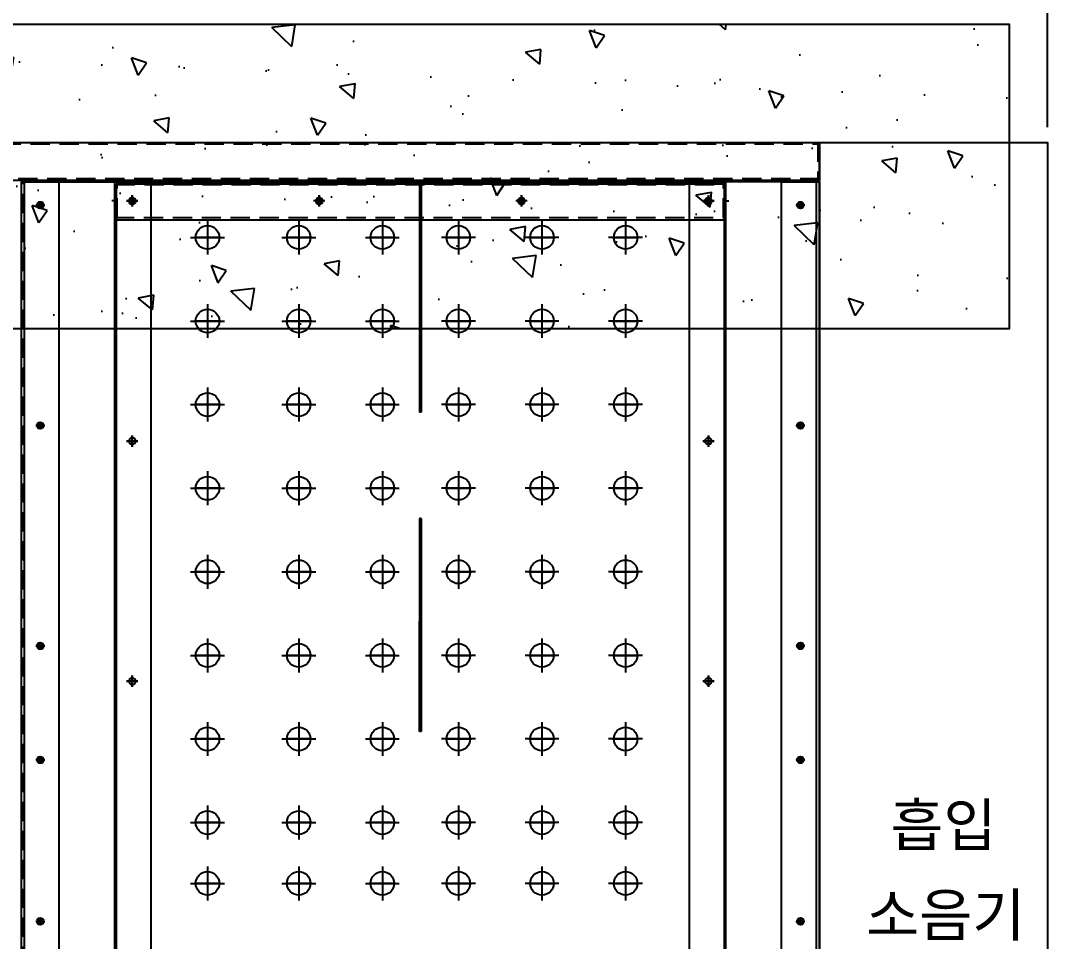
# Model space of a CAD drawing. Header units: millimetres. Extents: x 5461 to 24288, y 4498 to 17811.
# Drawn here: x 10648 to 11999, y 14390 to 15602 of the extents above; entities that cross this region are included whole.
import ezdxf
from ezdxf.enums import TextEntityAlignment as Align

# ---------------------------------------------------------------- set-up
doc = ezdxf.new("R2010")
doc.units = ezdxf.units.MM
doc.linetypes.add('CENTER', pattern=[65, 60, -2, 1, -2])
doc.linetypes.add('HIDDEN', pattern=[9.525, 6.35, -3.175])
doc.layers.get('Defpoints').update_dxf_attribs({"color": 161})
for name, color, linetype in [('2.위생-급수', 5, 'Continuous'), ('CENTER', 1, 'CENTER'), ('냉각탑_text', 3, 'Continuous'), ('숨은선', 5, 'HIDDEN')]:
    doc.layers.add(name, color=color, linetype=linetype)
doc.styles.get("Standard").update_dxf_attribs({"font": 'arial.ttf'})
doc.styles.add('돋움', font='Dotum.ttf', dxfattribs={"width": 0.8})
doc.dimstyles.new('1.40', dxfattribs={"dimscale": 40, "dimtxt": 1, "dimasz": 1, "dimexe": 0.5, "dimexo": 0.5, "dimgap": 0.5, "dimtad": 1, "dimdec": 1, "dimzin": 9, "dimdsep": 46, "dimtxsty": 'Standard', "dimcen": 0, "dimclrd": 2, "dimclre": 2, "dimclrt": 3, "dimadec": 0, "dimazin": 0, "dimtfac": 1, "dimtdec": 1, "dimtmove": 1, "dimatfit": 3, "dimfxl": 1, "dimtolj": 1, "dimtzin": 0, "dimlwd": -1, "dimlwe": -1, "dimarcsym": 0})

# ---------------------------------------------------------------- blocks, each defined once
blk = doc.blocks.new('*D118')
at = {"color": 2, "transparency": 16777216}
for p, q in [((6999.4, 15461.3), (6999.4, 15897.6)), ((11999.4, 15461.3), (11999.4, 15897.6)), ((7039.4, 15877.6), (11959.4, 15877.6))]:
    blk.add_line(p, q, dxfattribs=at)
for points in [[(7039.4, 15884.3), (7039.4, 15871), (6999.4, 15877.6)], [(11959.4, 15884.3), (11959.4, 15871), (11999.4, 15877.6)]]:
    blk.add_solid(points, dxfattribs=at)
at = {"layer": 'Defpoints', "color": 0, "transparency": 16777216}
for p in [(11999.4, 15877.6), (6999.4, 15441.3), (11999.4, 15441.3)]:
    blk.add_point(p, dxfattribs=at)
at = {"color": 3, "transparency": 16777216, "insert": (9499.4, 15999.7), "char_height": 200, "attachment_point": 5}
blk.add_mtext('\\A1;5000', dxfattribs=at)
blk = doc.blocks.new('_DotSmall')
at = {"color": 0, "linetype": 'ByBlock', "const_width": 0.5}
blk.add_lwpolyline([(-0.0625, 0, 1), (0.0625, 0, 1)], format="xyb", close=True, dxfattribs=at)

msp = doc.modelspace()

# ---------------------------------------------------------------- hatches: boundary and pattern name
h = msp.add_hatch()
h.set_pattern_fill('AR-CONC', color=8, scale=1.28, angle=90)
h.set_pattern_definition([(140, (-13795.98, 17103.78), (20.402, 233.1964), [24.384, -268.224]), (85, (-13795.98, 17103.78), (-244.5528, -45.1116), [19.5072, -214.58]), (190.4514, (-13794.28, 17123.22), (-224.1507, 188.0848), [20.7232, -227.9555]), (136.1842, (-13861, 17103.78), (53.8142, 346.9812), [36.576, -402.336]), (186.6356, (-13856.52, 17132.7), (-316.7054, 303.8773), [31.085, -341.9336]), (81.1842, (-13861, 17103.8), (-316.7054, 303.8773), [29.2608, -321.8685]), (111, (-13844.75, 17136.3), (130.8995, 194.0664), [24.384, -268.224]), (56, (-13844.75, 17136.3), (-235.7606, 79.1066), [19.5072, -214.5792]), (161.4514, (-13833.84, 17152.47), (-104.8611, 273.173), [20.7232, -227.9551]), (127.5, (-13795.98, 17103.78), (-108.23045, 3.9534), [0, -211.97824, 0, -217.8304, 0, -215.392]), (97.5, (-13795.98, 17103.78), (-128.23114, 85.52917), [0, -124.19584, 0, -207.10144, 0, -82.0928]), (57.5, (-13795.98, 17031.28), (7.3328, 173.55596), [0, -81.28, 0, -253.5936, 0, -336.4992]), (47.5, (-13795.98, 16998.77), (-32.5459, 189.60535), [0, -105.664, 0, -168.4122, 0, -238.9632])])
h.paths.add_polyline_path([(11949.39, 15596.34), (7049.39, 15596.34), (7049.39, 15196.34), (11949.39, 15196.34)])

# ---------------------------------------------------------------- linework, layer by layer
at = {"color": 7}
for p, q in [((10166.4, 15441.34), (11699.4, 15441.34)), ((11699.4, 15441.34), (11699.4, 15391.34)), ((11699.4, 15441.34), (11699.4, 15391.34)), ((11699.4, 15391.34), (10166.4, 15391.34)), ((10649.4, 15389.34), (10649.4, 13443.34)), ((10699.4, 15389.34), (10649.4, 15389.34)), ((10649.4, 15389.34), (10649.4, 13443.34)), ((10699.4, 15389.34), (10649.4, 15389.34)), ((10699.4, 13443.34), (10699.4, 15389.34)), ((10699.4, 13443.34), (10699.4, 15389.34)), ((11649.4, 13443.34), (11649.4, 15389.34)), ((11649.4, 15389.34), (11699.4, 15389.34)), ((11699.4, 15389.34), (11699.4, 13443.34)), ((10774.4, 15386.34), (10774.4, 13446.34)), ((11574.4, 15386.34), (10774.4, 15386.34)), ((11173.4, 15386.34), (11173.4, 15086.34)), ((11175.4, 15386.34), (11175.4, 15086.34)), ((11574.4, 13446.34), (11574.4, 15386.34)), ((11175.4, 15086.34), (11173.4, 15086.34)), ((11175.4, 14946.34), (11173.4, 14946.34)), ((11173.4, 14946.34), (11173.4, 14666.34)), ((11175.4, 14946.34), (11173.4, 14946.34)), ((11175.4, 14946.34), (11175.4, 14666.34)), ((11173.4, 14666.34), (11173.4, 14811.34)), ((11175.4, 14666.34), (11175.4, 14811.34)), ((11175.4, 14666.34), (11173.4, 14666.34)), ((11175.4, 14666.34), (11173.4, 14666.34))]:
    msp.add_line(p, q, dxfattribs=at)
for p, q in [((10653.4, 13443.34), (10653.4, 15389.34)), ((10653.4, 15389.34), (10820.4, 15389.34)), ((10653.4, 13443.34), (10653.4, 15389.34)), ((10772.4, 13443.34), (10772.4, 15389.34)), ((10772.4, 15339.34), (10772.4, 15389.34)), ((10772.4, 15389.34), (11576.4, 15389.34)), ((10820.4, 13443.34), (10820.4, 15389.34)), ((11528.4, 13443.34), (11528.4, 15389.34)), ((11695.4, 15389.34), (11528.4, 15389.34)), ((11576.4, 13443.34), (11576.4, 15389.34)), ((11576.4, 15339.34), (11576.4, 15389.34)), ((11695.4, 13443.34), (11695.4, 15389.34)), ((10772.4, 15339.34), (11576.4, 15339.34))]:
    msp.add_line(p, q)
at = {"color": 8}
msp.add_lwpolyline([(7049.39, 15596.34), (7049.39, 15196.34), (11949.39, 15196.34), (11949.39, 15596.34)], close=True, dxfattribs=at)
for centre, radius in [((10674.4, 15358.84), 4.5), ((10674.4, 15358.84), 4.5), ((10674.4, 15358.84), 3), ((10674.4, 15358.84), 3), ((10795.4, 15364.34), 4.5), ((10795.4, 15364.34), 4.5), ((10795.4, 15364.34), 3), ((11041.4, 15364.34), 4.5), ((11041.4, 15364.34), 3), ((11307.4, 15364.34), 4.5), ((11307.4, 15364.34), 3), ((11553.4, 15364.34), 4.5), ((11553.4, 15364.34), 4.5), ((11553.4, 15364.34), 3), ((11674.4, 15358.84), 4.5), ((11674.4, 15358.84), 3), ((10894.4, 15316.34), 15.5), ((11014.4, 15316.34), 15.5), ((11124.4, 15316.34), 15.5), ((11224.4, 15316.34), 15.5), ((11334.4, 15316.34), 15.5), ((11444.4, 15316.34), 15.5), ((10894.4, 15206.34), 15.5), ((11014.4, 15206.34), 15.5), ((11124.4, 15206.34), 15.5), ((11224.4, 15206.34), 15.5), ((11334.4, 15206.34), 15.5), ((11444.4, 15206.34), 15.5), ((10894.4, 15096.34), 15.5), ((11014.4, 15096.34), 15.5), ((11124.4, 15096.34), 15.5), ((11224.4, 15096.34), 15.5), ((11334.4, 15096.34), 15.5), ((11444.4, 15096.34), 15.5), ((10674.4, 15068.84), 4.5), ((10674.4, 15068.84), 4.5), ((10674.4, 15068.84), 3), ((10674.4, 15068.84), 3), ((11674.4, 15068.84), 4.5), ((11674.4, 15068.84), 3), ((10795.4, 15048.34), 4.5), ((10795.4, 15048.34), 4.5), ((11553.4, 15048.34), 4.5), ((11553.4, 15048.34), 4.5), ((10894.4, 14986.34), 15.5), ((11014.4, 14986.34), 15.5), ((11124.4, 14986.34), 15.5), ((11224.4, 14986.34), 15.5), ((11334.4, 14986.34), 15.5), ((11444.4, 14986.34), 15.5), ((10894.4, 14876.34), 15.5), ((11014.4, 14876.34), 15.5), ((11124.4, 14876.34), 15.5), ((11224.4, 14876.34), 15.5), ((11334.4, 14876.34), 15.5), ((11444.4, 14876.34), 15.5), ((10674.4, 14778.84), 4.5), ((10674.4, 14778.84), 4.5), ((10674.4, 14778.84), 3), ((10674.4, 14778.84), 3), ((10894.4, 14766.34), 15.5), ((11014.4, 14766.34), 15.5), ((11124.4, 14766.34), 15.5), ((11224.4, 14766.34), 15.5), ((11334.4, 14766.34), 15.5), ((11444.4, 14766.34), 15.5), ((11674.4, 14778.84), 4.5), ((11674.4, 14778.84), 3), ((10795.4, 14732.34), 4.5), ((10795.4, 14732.34), 4.5), ((11553.4, 14732.34), 4.5), ((11553.4, 14732.34), 4.5), ((10894.4, 14656.34), 15.5), ((11014.4, 14656.34), 15.5), ((11124.4, 14656.34), 15.5), ((11224.4, 14656.34), 15.5), ((11334.4, 14656.34), 15.5), ((11444.4, 14656.34), 15.5), ((10674.4, 14628.84), 4.5), ((10674.4, 14628.84), 4.5), ((10674.4, 14628.84), 4.5), ((10674.4, 14628.84), 4.5), ((10674.4, 14628.84), 3), ((10674.4, 14628.84), 3), ((10674.4, 14628.84), 3), ((10674.4, 14628.84), 3), ((11674.4, 14628.84), 4.5), ((11674.4, 14628.84), 3), ((10894.4, 14546.34), 15.5), ((11014.4, 14546.34), 15.5), ((11124.4, 14546.34), 15.5), ((11224.4, 14546.34), 15.5), ((11334.4, 14546.34), 15.5), ((11444.4, 14546.34), 15.5), ((10894.4, 14466.34), 15.5), ((11014.4, 14466.34), 15.5), ((11124.4, 14466.34), 15.5), ((11224.4, 14466.34), 15.5), ((11334.4, 14466.34), 15.5), ((11444.4, 14466.34), 15.5), ((10674.4, 14416.34), 4.5), ((10674.4, 14416.34), 4.5), ((10674.4, 14416.34), 4.5), ((10674.4, 14416.34), 4.5), ((10674.4, 14416.34), 3), ((10674.4, 14416.34), 3), ((10674.4, 14416.34), 3), ((10674.4, 14416.34), 3), ((11674.4, 14416.34), 4.5), ((11674.4, 14416.34), 3)]:
    msp.add_circle(centre, radius)
at = {"layer": '2.위생-급수', "color": 4}
msp.add_lwpolyline([(11699.4, 15441.34), (11999.4, 15441.34), (11999.4, 13391.34), (11699.4, 13391.34)], close=True, dxfattribs=at)
at = {"layer": 'CENTER'}
for p, q in [((10674.4, 15353.84), (10674.4, 15363.84)), ((10674.4, 15353.84), (10674.4, 15363.84)), ((10674.4, 15353.84), (10674.4, 15363.84)), ((10674.4, 15353.84), (10674.4, 15363.84)), ((10674.4, 15353.84), (10674.4, 15363.84)), ((10674.4, 15353.84), (10674.4, 15363.84)), ((10674.4, 15353.84), (10674.4, 15363.84)), ((10674.4, 15353.84), (10674.4, 15363.84)), ((10674.4, 15353.84), (10674.4, 15363.84)), ((10674.4, 15353.84), (10674.4, 15363.84)), ((10674.4, 15353.84), (10674.4, 15363.84)), ((10674.4, 15353.84), (10674.4, 15363.84)), ((10674.4, 15353.84), (10674.4, 15363.84)), ((10674.4, 15353.84), (10674.4, 15363.84)), ((10674.4, 15353.84), (10674.4, 15363.84)), ((10674.4, 15353.84), (10674.4, 15363.84)), ((10776.23, 15364.34), (10768.57, 15364.34)), ((10802.9, 15364.34), (10787.9, 15364.34)), ((10787.9, 15364.34), (10802.9, 15364.34)), ((10802.9, 15364.34), (10787.9, 15364.34)), ((10795.4, 15371.84), (10795.4, 15356.84)), ((10795.4, 15356.84), (10795.4, 15371.84)), ((10795.4, 15356.84), (10795.4, 15371.84)), ((10795.4, 15358.62), (10795.4, 15370.07)), ((10795.4, 15370.07), (10795.4, 15358.62)), ((10795.4, 15370.07), (10795.4, 15358.62)), ((10795.4, 15358.62), (10795.4, 15370.07)), ((10795.4, 15370.07), (10795.4, 15358.62)), ((10795.4, 15358.62), (10795.4, 15370.07)), ((11048.9, 15364.34), (11033.9, 15364.34)), ((11048.9, 15364.34), (11033.9, 15364.34)), ((11041.4, 15371.84), (11041.4, 15356.84)), ((11041.4, 15356.84), (11041.4, 15371.84)), ((11041.4, 15358.62), (11041.4, 15370.07)), ((11041.4, 15370.07), (11041.4, 15358.62)), ((11041.4, 15370.07), (11041.4, 15358.62)), ((11041.4, 15358.62), (11041.4, 15370.07)), ((11314.9, 15364.34), (11299.9, 15364.34)), ((11314.9, 15364.34), (11299.9, 15364.34)), ((11307.4, 15371.84), (11307.4, 15356.84)), ((11307.4, 15356.84), (11307.4, 15371.84)), ((11307.4, 15358.62), (11307.4, 15370.07)), ((11307.4, 15370.07), (11307.4, 15358.62)), ((11307.4, 15370.07), (11307.4, 15358.62)), ((11307.4, 15358.62), (11307.4, 15370.07)), ((11545.9, 15364.34), (11560.9, 15364.34)), ((11560.9, 15364.34), (11545.9, 15364.34)), ((11560.9, 15364.34), (11545.9, 15364.34)), ((11553.4, 15371.84), (11553.4, 15356.84)), ((11553.4, 15356.84), (11553.4, 15371.84)), ((11553.4, 15356.84), (11553.4, 15371.84)), ((11553.4, 15358.62), (11553.4, 15370.07)), ((11553.4, 15370.07), (11553.4, 15358.62)), ((11553.4, 15370.07), (11553.4, 15358.62)), ((11553.4, 15358.62), (11553.4, 15370.07)), ((11553.4, 15370.07), (11553.4, 15358.62)), ((11553.4, 15358.62), (11553.4, 15370.07)), ((11572.57, 15364.34), (11580.23, 15364.34)), ((11674.4, 15353.84), (11674.4, 15363.84)), ((11674.4, 15353.84), (11674.4, 15363.84)), ((11674.4, 15353.84), (11674.4, 15363.84)), ((11674.4, 15353.84), (11674.4, 15363.84)), ((11674.4, 15353.84), (11674.4, 15363.84)), ((11674.4, 15353.84), (11674.4, 15363.84)), ((11674.4, 15353.84), (11674.4, 15363.84)), ((11674.4, 15353.84), (11674.4, 15363.84)), ((10680.02, 15358.84), (10668.66, 15358.84)), ((10680.02, 15358.84), (10668.66, 15358.84)), ((10668.79, 15358.84), (10680.15, 15358.84)), ((10668.79, 15358.84), (10680.15, 15358.84)), ((11680.02, 15358.84), (11668.66, 15358.84)), ((11680.02, 15358.84), (11668.66, 15358.84)), ((10894.4, 15338.67), (10894.4, 15294.02)), ((11014.4, 15338.67), (11014.4, 15294.02)), ((11124.4, 15338.67), (11124.4, 15294.02)), ((11224.4, 15338.67), (11224.4, 15294.02)), ((11334.4, 15338.67), (11334.4, 15294.02)), ((11444.4, 15338.67), (11444.4, 15294.02)), ((10894.4, 15333.52), (10894.4, 15299.17)), ((11014.4, 15333.52), (11014.4, 15299.17)), ((11124.4, 15333.52), (11124.4, 15299.17)), ((11224.4, 15333.52), (11224.4, 15299.17)), ((11334.4, 15333.52), (11334.4, 15299.17)), ((11444.4, 15333.52), (11444.4, 15299.17)), ((10872.07, 15316.34), (10916.73, 15316.34)), ((10911.58, 15316.34), (10877.23, 15316.34)), ((10877.23, 15316.34), (10911.58, 15316.34)), ((10911.58, 15316.34), (10877.23, 15316.34)), ((10992.07, 15316.34), (11036.73, 15316.34)), ((11031.58, 15316.34), (10997.23, 15316.34)), ((10997.23, 15316.34), (11031.58, 15316.34)), ((11031.58, 15316.34), (10997.23, 15316.34)), ((11102.07, 15316.34), (11146.73, 15316.34)), ((11141.58, 15316.34), (11107.23, 15316.34)), ((11107.23, 15316.34), (11141.58, 15316.34)), ((11141.58, 15316.34), (11107.23, 15316.34)), ((11246.73, 15316.34), (11202.07, 15316.34)), ((11207.23, 15316.34), (11241.58, 15316.34)), ((11241.58, 15316.34), (11207.23, 15316.34)), ((11207.23, 15316.34), (11241.58, 15316.34)), ((11356.73, 15316.34), (11312.07, 15316.34)), ((11317.23, 15316.34), (11351.58, 15316.34)), ((11351.58, 15316.34), (11317.23, 15316.34)), ((11317.23, 15316.34), (11351.58, 15316.34)), ((11466.73, 15316.34), (11422.07, 15316.34)), ((11427.23, 15316.34), (11461.58, 15316.34)), ((11461.58, 15316.34), (11427.23, 15316.34)), ((11427.23, 15316.34), (11461.58, 15316.34)), ((10894.4, 15228.67), (10894.4, 15184.02)), ((11014.4, 15228.67), (11014.4, 15184.02)), ((11124.4, 15228.67), (11124.4, 15184.02)), ((11224.4, 15228.67), (11224.4, 15184.02)), ((11334.4, 15228.67), (11334.4, 15184.02)), ((11444.4, 15228.67), (11444.4, 15184.02)), ((10894.4, 15223.52), (10894.4, 15189.17)), ((11014.4, 15223.52), (11014.4, 15189.17)), ((11124.4, 15223.52), (11124.4, 15189.17)), ((11224.4, 15223.52), (11224.4, 15189.17)), ((11334.4, 15223.52), (11334.4, 15189.17)), ((11444.4, 15223.52), (11444.4, 15189.17)), ((10872.07, 15206.34), (10916.73, 15206.34)), ((10911.58, 15206.34), (10877.23, 15206.34)), ((10877.23, 15206.34), (10911.58, 15206.34)), ((10911.58, 15206.34), (10877.23, 15206.34)), ((10992.07, 15206.34), (11036.73, 15206.34)), ((11031.58, 15206.34), (10997.23, 15206.34)), ((10997.23, 15206.34), (11031.58, 15206.34)), ((11031.58, 15206.34), (10997.23, 15206.34)), ((11102.07, 15206.34), (11146.73, 15206.34)), ((11141.58, 15206.34), (11107.23, 15206.34)), ((11107.23, 15206.34), (11141.58, 15206.34)), ((11141.58, 15206.34), (11107.23, 15206.34)), ((11246.73, 15206.34), (11202.07, 15206.34)), ((11207.23, 15206.34), (11241.58, 15206.34)), ((11241.58, 15206.34), (11207.23, 15206.34)), ((11207.23, 15206.34), (11241.58, 15206.34)), ((11356.73, 15206.34), (11312.07, 15206.34)), ((11317.23, 15206.34), (11351.58, 15206.34)), ((11351.58, 15206.34), (11317.23, 15206.34)), ((11317.23, 15206.34), (11351.58, 15206.34)), ((11466.73, 15206.34), (11422.07, 15206.34)), ((11427.23, 15206.34), (11461.58, 15206.34)), ((11461.58, 15206.34), (11427.23, 15206.34)), ((11427.23, 15206.34), (11461.58, 15206.34)), ((10894.4, 15118.67), (10894.4, 15074.02)), ((11014.4, 15118.67), (11014.4, 15074.02)), ((11124.4, 15118.67), (11124.4, 15074.02)), ((11224.4, 15118.67), (11224.4, 15074.02)), ((11334.4, 15118.67), (11334.4, 15074.02)), ((11444.4, 15118.67), (11444.4, 15074.02)), ((10894.4, 15113.52), (10894.4, 15079.17)), ((11014.4, 15113.52), (11014.4, 15079.17)), ((11124.4, 15113.52), (11124.4, 15079.17)), ((11224.4, 15113.52), (11224.4, 15079.17)), ((11334.4, 15113.52), (11334.4, 15079.17)), ((11444.4, 15113.52), (11444.4, 15079.17)), ((10872.07, 15096.34), (10916.73, 15096.34)), ((10911.58, 15096.34), (10877.23, 15096.34)), ((10877.23, 15096.34), (10911.58, 15096.34)), ((10911.58, 15096.34), (10877.23, 15096.34)), ((10992.07, 15096.34), (11036.73, 15096.34)), ((11031.58, 15096.34), (10997.23, 15096.34)), ((10997.23, 15096.34), (11031.58, 15096.34)), ((11031.58, 15096.34), (10997.23, 15096.34)), ((11102.07, 15096.34), (11146.73, 15096.34)), ((11141.58, 15096.34), (11107.23, 15096.34)), ((11107.23, 15096.34), (11141.58, 15096.34)), ((11141.58, 15096.34), (11107.23, 15096.34)), ((11246.73, 15096.34), (11202.07, 15096.34)), ((11207.23, 15096.34), (11241.58, 15096.34)), ((11241.58, 15096.34), (11207.23, 15096.34)), ((11207.23, 15096.34), (11241.58, 15096.34)), ((11356.73, 15096.34), (11312.07, 15096.34)), ((11317.23, 15096.34), (11351.58, 15096.34)), ((11351.58, 15096.34), (11317.23, 15096.34)), ((11317.23, 15096.34), (11351.58, 15096.34)), ((11466.73, 15096.34), (11422.07, 15096.34)), ((11427.23, 15096.34), (11461.58, 15096.34)), ((11461.58, 15096.34), (11427.23, 15096.34)), ((11427.23, 15096.34), (11461.58, 15096.34)), ((10680.02, 15068.84), (10668.66, 15068.84)), ((10680.02, 15068.84), (10668.66, 15068.84)), ((10668.79, 15068.84), (10680.15, 15068.84)), ((10668.79, 15068.84), (10680.15, 15068.84)), ((10674.4, 15063.84), (10674.4, 15073.84)), ((10674.4, 15063.84), (10674.4, 15073.84)), ((10674.4, 15063.84), (10674.4, 15073.84)), ((10674.4, 15063.84), (10674.4, 15073.84)), ((10674.4, 15063.84), (10674.4, 15073.84)), ((10674.4, 15063.84), (10674.4, 15073.84)), ((10674.4, 15063.84), (10674.4, 15073.84)), ((10674.4, 15063.84), (10674.4, 15073.84)), ((10674.4, 15063.84), (10674.4, 15073.84)), ((10674.4, 15063.84), (10674.4, 15073.84)), ((10674.4, 15063.84), (10674.4, 15073.84)), ((10674.4, 15063.84), (10674.4, 15073.84)), ((10674.4, 15063.84), (10674.4, 15073.84)), ((10674.4, 15063.84), (10674.4, 15073.84)), ((10674.4, 15063.84), (10674.4, 15073.84)), ((10674.4, 15063.84), (10674.4, 15073.84)), ((11680.02, 15068.84), (11668.66, 15068.84)), ((11680.02, 15068.84), (11668.66, 15068.84)), ((11674.4, 15063.84), (11674.4, 15073.84)), ((11674.4, 15063.84), (11674.4, 15073.84)), ((11674.4, 15063.84), (11674.4, 15073.84)), ((11674.4, 15063.84), (11674.4, 15073.84)), ((11674.4, 15063.84), (11674.4, 15073.84)), ((11674.4, 15063.84), (11674.4, 15073.84)), ((11674.4, 15063.84), (11674.4, 15073.84)), ((11674.4, 15063.84), (11674.4, 15073.84)), ((10795.4, 15055.84), (10795.4, 15040.84)), ((10795.4, 15040.84), (10795.4, 15055.84)), ((10795.4, 15042.62), (10795.4, 15054.07)), ((10795.4, 15054.07), (10795.4, 15042.62)), ((10795.4, 15054.07), (10795.4, 15042.62)), ((10795.4, 15042.62), (10795.4, 15054.07)), ((11553.4, 15055.84), (11553.4, 15040.84)), ((11553.4, 15040.84), (11553.4, 15055.84)), ((11553.4, 15042.62), (11553.4, 15054.07)), ((11553.4, 15054.07), (11553.4, 15042.62)), ((11553.4, 15054.07), (11553.4, 15042.62)), ((11553.4, 15042.62), (11553.4, 15054.07)), ((10802.9, 15048.34), (10787.9, 15048.34)), ((10787.9, 15048.34), (10802.9, 15048.34)), ((11545.9, 15048.34), (11560.9, 15048.34)), ((11560.9, 15048.34), (11545.9, 15048.34)), ((10894.4, 15008.67), (10894.4, 14964.02)), ((10894.4, 15003.52), (10894.4, 14969.17)), ((11014.4, 15008.67), (11014.4, 14964.02)), ((11014.4, 15003.52), (11014.4, 14969.17)), ((11124.4, 15008.67), (11124.4, 14964.02)), ((11124.4, 15003.52), (11124.4, 14969.17)), ((11224.4, 15008.67), (11224.4, 14964.02)), ((11224.4, 15003.52), (11224.4, 14969.17)), ((11334.4, 15008.67), (11334.4, 14964.02)), ((11334.4, 15003.52), (11334.4, 14969.17)), ((11444.4, 15008.67), (11444.4, 14964.02)), ((11444.4, 15003.52), (11444.4, 14969.17)), ((10872.07, 14986.34), (10916.73, 14986.34)), ((10911.58, 14986.34), (10877.23, 14986.34)), ((10877.23, 14986.34), (10911.58, 14986.34)), ((10911.58, 14986.34), (10877.23, 14986.34)), ((10992.07, 14986.34), (11036.73, 14986.34)), ((11031.58, 14986.34), (10997.23, 14986.34)), ((10997.23, 14986.34), (11031.58, 14986.34)), ((11031.58, 14986.34), (10997.23, 14986.34)), ((11102.07, 14986.34), (11146.73, 14986.34)), ((11141.58, 14986.34), (11107.23, 14986.34)), ((11107.23, 14986.34), (11141.58, 14986.34)), ((11141.58, 14986.34), (11107.23, 14986.34)), ((11246.73, 14986.34), (11202.07, 14986.34)), ((11207.23, 14986.34), (11241.58, 14986.34)), ((11241.58, 14986.34), (11207.23, 14986.34)), ((11207.23, 14986.34), (11241.58, 14986.34)), ((11356.73, 14986.34), (11312.07, 14986.34)), ((11317.23, 14986.34), (11351.58, 14986.34)), ((11351.58, 14986.34), (11317.23, 14986.34)), ((11317.23, 14986.34), (11351.58, 14986.34)), ((11466.73, 14986.34), (11422.07, 14986.34)), ((11427.23, 14986.34), (11461.58, 14986.34)), ((11461.58, 14986.34), (11427.23, 14986.34)), ((11427.23, 14986.34), (11461.58, 14986.34)), ((10894.4, 14898.67), (10894.4, 14854.02)), ((10894.4, 14893.52), (10894.4, 14859.17)), ((11014.4, 14898.67), (11014.4, 14854.02)), ((11014.4, 14893.52), (11014.4, 14859.17)), ((11124.4, 14898.67), (11124.4, 14854.02)), ((11124.4, 14893.52), (11124.4, 14859.17)), ((11224.4, 14898.67), (11224.4, 14854.02)), ((11224.4, 14893.52), (11224.4, 14859.17)), ((11334.4, 14898.67), (11334.4, 14854.02)), ((11334.4, 14893.52), (11334.4, 14859.17)), ((11444.4, 14898.67), (11444.4, 14854.02)), ((11444.4, 14893.52), (11444.4, 14859.17)), ((10872.07, 14876.34), (10916.73, 14876.34)), ((10911.58, 14876.34), (10877.23, 14876.34)), ((10877.23, 14876.34), (10911.58, 14876.34)), ((10911.58, 14876.34), (10877.23, 14876.34)), ((10992.07, 14876.34), (11036.73, 14876.34)), ((11031.58, 14876.34), (10997.23, 14876.34)), ((10997.23, 14876.34), (11031.58, 14876.34)), ((11031.58, 14876.34), (10997.23, 14876.34)), ((11102.07, 14876.34), (11146.73, 14876.34)), ((11141.58, 14876.34), (11107.23, 14876.34)), ((11107.23, 14876.34), (11141.58, 14876.34)), ((11141.58, 14876.34), (11107.23, 14876.34)), ((11246.73, 14876.34), (11202.07, 14876.34)), ((11207.23, 14876.34), (11241.58, 14876.34)), ((11241.58, 14876.34), (11207.23, 14876.34)), ((11207.23, 14876.34), (11241.58, 14876.34)), ((11356.73, 14876.34), (11312.07, 14876.34)), ((11317.23, 14876.34), (11351.58, 14876.34)), ((11351.58, 14876.34), (11317.23, 14876.34)), ((11317.23, 14876.34), (11351.58, 14876.34)), ((11466.73, 14876.34), (11422.07, 14876.34)), ((11427.23, 14876.34), (11461.58, 14876.34)), ((11461.58, 14876.34), (11427.23, 14876.34)), ((11427.23, 14876.34), (11461.58, 14876.34)), ((10674.4, 14773.84), (10674.4, 14783.84)), ((10674.4, 14773.84), (10674.4, 14783.84)), ((10674.4, 14773.84), (10674.4, 14783.84)), ((10674.4, 14773.84), (10674.4, 14783.84)), ((10674.4, 14773.84), (10674.4, 14783.84)), ((10674.4, 14773.84), (10674.4, 14783.84)), ((10674.4, 14773.84), (10674.4, 14783.84)), ((10674.4, 14773.84), (10674.4, 14783.84)), ((10674.4, 14773.84), (10674.4, 14783.84)), ((10674.4, 14773.84), (10674.4, 14783.84)), ((10674.4, 14773.84), (10674.4, 14783.84)), ((10674.4, 14773.84), (10674.4, 14783.84)), ((10674.4, 14773.84), (10674.4, 14783.84)), ((10674.4, 14773.84), (10674.4, 14783.84)), ((10674.4, 14773.84), (10674.4, 14783.84)), ((10674.4, 14773.84), (10674.4, 14783.84)), ((10894.4, 14788.67), (10894.4, 14744.02)), ((10894.4, 14783.52), (10894.4, 14749.17)), ((11014.4, 14788.67), (11014.4, 14744.02)), ((11014.4, 14783.52), (11014.4, 14749.17)), ((11124.4, 14788.67), (11124.4, 14744.02)), ((11124.4, 14783.52), (11124.4, 14749.17)), ((11224.4, 14788.67), (11224.4, 14744.02)), ((11224.4, 14783.52), (11224.4, 14749.17)), ((11334.4, 14788.67), (11334.4, 14744.02)), ((11334.4, 14783.52), (11334.4, 14749.17)), ((11444.4, 14788.67), (11444.4, 14744.02)), ((11444.4, 14783.52), (11444.4, 14749.17)), ((11674.4, 14773.84), (11674.4, 14783.84)), ((11674.4, 14773.84), (11674.4, 14783.84)), ((11674.4, 14773.84), (11674.4, 14783.84)), ((11674.4, 14773.84), (11674.4, 14783.84)), ((11674.4, 14773.84), (11674.4, 14783.84)), ((11674.4, 14773.84), (11674.4, 14783.84)), ((11674.4, 14773.84), (11674.4, 14783.84)), ((11674.4, 14773.84), (11674.4, 14783.84)), ((10680.02, 14778.84), (10668.66, 14778.84)), ((10680.02, 14778.84), (10668.66, 14778.84)), ((10668.79, 14778.84), (10680.15, 14778.84)), ((10668.79, 14778.84), (10680.15, 14778.84)), ((11680.02, 14778.84), (11668.66, 14778.84)), ((11680.02, 14778.84), (11668.66, 14778.84)), ((10872.07, 14766.34), (10916.73, 14766.34)), ((10911.58, 14766.34), (10877.23, 14766.34)), ((10877.23, 14766.34), (10911.58, 14766.34)), ((10911.58, 14766.34), (10877.23, 14766.34)), ((10992.07, 14766.34), (11036.73, 14766.34)), ((11031.58, 14766.34), (10997.23, 14766.34)), ((10997.23, 14766.34), (11031.58, 14766.34)), ((11031.58, 14766.34), (10997.23, 14766.34)), ((11102.07, 14766.34), (11146.73, 14766.34)), ((11141.58, 14766.34), (11107.23, 14766.34)), ((11107.23, 14766.34), (11141.58, 14766.34)), ((11141.58, 14766.34), (11107.23, 14766.34)), ((11246.73, 14766.34), (11202.07, 14766.34)), ((11207.23, 14766.34), (11241.58, 14766.34)), ((11241.58, 14766.34), (11207.23, 14766.34)), ((11207.23, 14766.34), (11241.58, 14766.34)), ((11356.73, 14766.34), (11312.07, 14766.34)), ((11317.23, 14766.34), (11351.58, 14766.34)), ((11351.58, 14766.34), (11317.23, 14766.34)), ((11317.23, 14766.34), (11351.58, 14766.34)), ((11466.73, 14766.34), (11422.07, 14766.34)), ((11427.23, 14766.34), (11461.58, 14766.34)), ((11461.58, 14766.34), (11427.23, 14766.34)), ((11427.23, 14766.34), (11461.58, 14766.34)), ((10795.4, 14739.84), (10795.4, 14724.84)), ((10795.4, 14724.84), (10795.4, 14739.84)), ((11553.4, 14739.84), (11553.4, 14724.84)), ((11553.4, 14724.84), (11553.4, 14739.84)), ((10802.9, 14732.34), (10787.9, 14732.34)), ((10787.9, 14732.34), (10802.9, 14732.34)), ((10795.4, 14726.62), (10795.4, 14738.07)), ((10795.4, 14738.07), (10795.4, 14726.62)), ((10795.4, 14738.07), (10795.4, 14726.62)), ((10795.4, 14726.62), (10795.4, 14738.07)), ((11545.9, 14732.34), (11560.9, 14732.34)), ((11560.9, 14732.34), (11545.9, 14732.34)), ((11553.4, 14726.62), (11553.4, 14738.07)), ((11553.4, 14738.07), (11553.4, 14726.62)), ((11553.4, 14738.07), (11553.4, 14726.62)), ((11553.4, 14726.62), (11553.4, 14738.07)), ((10894.4, 14678.67), (10894.4, 14634.02)), ((10894.4, 14673.52), (10894.4, 14639.17)), ((11014.4, 14678.67), (11014.4, 14634.02)), ((11014.4, 14673.52), (11014.4, 14639.17)), ((11124.4, 14678.67), (11124.4, 14634.02)), ((11124.4, 14673.52), (11124.4, 14639.17)), ((11224.4, 14678.67), (11224.4, 14634.02)), ((11224.4, 14673.52), (11224.4, 14639.17)), ((11334.4, 14678.67), (11334.4, 14634.02)), ((11334.4, 14673.52), (11334.4, 14639.17)), ((11444.4, 14678.67), (11444.4, 14634.02)), ((11444.4, 14673.52), (11444.4, 14639.17)), ((10872.07, 14656.34), (10916.73, 14656.34)), ((10911.58, 14656.34), (10877.23, 14656.34)), ((10877.23, 14656.34), (10911.58, 14656.34)), ((10911.58, 14656.34), (10877.23, 14656.34)), ((10992.07, 14656.34), (11036.73, 14656.34)), ((11031.58, 14656.34), (10997.23, 14656.34)), ((10997.23, 14656.34), (11031.58, 14656.34)), ((11031.58, 14656.34), (10997.23, 14656.34)), ((11102.07, 14656.34), (11146.73, 14656.34)), ((11141.58, 14656.34), (11107.23, 14656.34)), ((11107.23, 14656.34), (11141.58, 14656.34)), ((11141.58, 14656.34), (11107.23, 14656.34)), ((11246.73, 14656.34), (11202.07, 14656.34)), ((11207.23, 14656.34), (11241.58, 14656.34)), ((11241.58, 14656.34), (11207.23, 14656.34)), ((11207.23, 14656.34), (11241.58, 14656.34)), ((11356.73, 14656.34), (11312.07, 14656.34)), ((11317.23, 14656.34), (11351.58, 14656.34)), ((11351.58, 14656.34), (11317.23, 14656.34)), ((11317.23, 14656.34), (11351.58, 14656.34)), ((11466.73, 14656.34), (11422.07, 14656.34)), ((11427.23, 14656.34), (11461.58, 14656.34)), ((11461.58, 14656.34), (11427.23, 14656.34)), ((11427.23, 14656.34), (11461.58, 14656.34)), ((10674.4, 14623.84), (10674.4, 14633.84)), ((10674.4, 14623.84), (10674.4, 14633.84)), ((10674.4, 14623.84), (10674.4, 14633.84)), ((10674.4, 14623.84), (10674.4, 14633.84)), ((10674.4, 14633.84), (10674.4, 14623.84)), ((10674.4, 14633.84), (10674.4, 14623.84)), ((10674.4, 14633.84), (10674.4, 14623.84)), ((10674.4, 14633.84), (10674.4, 14623.84)), ((10674.4, 14623.84), (10674.4, 14633.84)), ((10674.4, 14623.84), (10674.4, 14633.84)), ((10674.4, 14623.84), (10674.4, 14633.84)), ((10674.4, 14623.84), (10674.4, 14633.84)), ((10674.4, 14623.84), (10674.4, 14633.84)), ((10674.4, 14623.84), (10674.4, 14633.84)), ((10674.4, 14623.84), (10674.4, 14633.84)), ((10674.4, 14623.84), (10674.4, 14633.84)), ((10674.4, 14623.84), (10674.4, 14633.84)), ((10674.4, 14623.84), (10674.4, 14633.84)), ((10674.4, 14623.84), (10674.4, 14633.84)), ((10674.4, 14623.84), (10674.4, 14633.84)), ((10674.4, 14623.84), (10674.4, 14633.84)), ((10674.4, 14623.84), (10674.4, 14633.84)), ((10674.4, 14623.84), (10674.4, 14633.84)), ((10674.4, 14623.84), (10674.4, 14633.84)), ((10674.4, 14623.84), (10674.4, 14633.84)), ((10674.4, 14623.84), (10674.4, 14633.84)), ((10674.4, 14623.84), (10674.4, 14633.84)), ((10674.4, 14623.84), (10674.4, 14633.84)), ((10674.4, 14633.84), (10674.4, 14623.84)), ((10674.4, 14633.84), (10674.4, 14623.84)), ((10674.4, 14633.84), (10674.4, 14623.84)), ((10674.4, 14633.84), (10674.4, 14623.84)), ((10674.4, 14623.84), (10674.4, 14633.84)), ((10674.4, 14623.84), (10674.4, 14633.84)), ((10674.4, 14623.84), (10674.4, 14633.84)), ((10674.4, 14623.84), (10674.4, 14633.84)), ((10674.4, 14623.84), (10674.4, 14633.84)), ((10674.4, 14623.84), (10674.4, 14633.84)), ((10674.4, 14623.84), (10674.4, 14633.84)), ((10674.4, 14623.84), (10674.4, 14633.84)), ((10674.4, 14623.84), (10674.4, 14633.84)), ((10674.4, 14623.84), (10674.4, 14633.84)), ((10674.4, 14623.84), (10674.4, 14633.84)), ((10674.4, 14623.84), (10674.4, 14633.84)), ((10674.4, 14623.84), (10674.4, 14633.84)), ((10674.4, 14623.84), (10674.4, 14633.84)), ((10674.4, 14623.84), (10674.4, 14633.84)), ((10674.4, 14623.84), (10674.4, 14633.84)), ((11674.4, 14623.84), (11674.4, 14633.84)), ((11674.4, 14623.84), (11674.4, 14633.84)), ((11674.4, 14623.84), (11674.4, 14633.84)), ((11674.4, 14623.84), (11674.4, 14633.84)), ((11674.4, 14633.84), (11674.4, 14623.84)), ((11674.4, 14633.84), (11674.4, 14623.84)), ((11674.4, 14633.84), (11674.4, 14623.84)), ((11674.4, 14633.84), (11674.4, 14623.84)), ((11674.4, 14623.84), (11674.4, 14633.84)), ((11674.4, 14623.84), (11674.4, 14633.84)), ((11674.4, 14623.84), (11674.4, 14633.84)), ((11674.4, 14623.84), (11674.4, 14633.84)), ((10680.02, 14628.84), (10668.66, 14628.84)), ((10680.02, 14628.84), (10668.66, 14628.84)), ((10680.02, 14628.84), (10668.66, 14628.84)), ((10680.02, 14628.84), (10668.66, 14628.84)), ((10680.02, 14628.84), (10668.66, 14628.84)), ((10680.02, 14628.84), (10668.66, 14628.84)), ((10680.02, 14628.84), (10668.66, 14628.84)), ((10680.02, 14628.84), (10668.66, 14628.84)), ((10668.79, 14628.84), (10680.15, 14628.84)), ((10668.79, 14628.84), (10680.15, 14628.84)), ((10668.79, 14628.84), (10680.15, 14628.84)), ((10668.79, 14628.84), (10680.15, 14628.84)), ((11680.02, 14628.84), (11668.66, 14628.84)), ((11680.02, 14628.84), (11668.66, 14628.84)), ((11680.02, 14628.84), (11668.66, 14628.84)), ((10894.4, 14568.67), (10894.4, 14524.02)), ((11014.4, 14568.67), (11014.4, 14524.02)), ((11124.4, 14568.67), (11124.4, 14524.02)), ((11224.4, 14568.67), (11224.4, 14524.02)), ((11334.4, 14568.67), (11334.4, 14524.02)), ((11444.4, 14568.67), (11444.4, 14524.02)), ((10894.4, 14563.52), (10894.4, 14529.17)), ((11014.4, 14563.52), (11014.4, 14529.17)), ((11124.4, 14563.52), (11124.4, 14529.17)), ((11224.4, 14563.52), (11224.4, 14529.17)), ((11334.4, 14563.52), (11334.4, 14529.17)), ((11444.4, 14563.52), (11444.4, 14529.17)), ((10872.07, 14546.34), (10916.73, 14546.34)), ((10911.58, 14546.34), (10877.23, 14546.34)), ((10877.23, 14546.34), (10911.58, 14546.34)), ((10911.58, 14546.34), (10877.23, 14546.34)), ((10992.07, 14546.34), (11036.73, 14546.34)), ((11031.58, 14546.34), (10997.23, 14546.34)), ((10997.23, 14546.34), (11031.58, 14546.34)), ((11031.58, 14546.34), (10997.23, 14546.34)), ((11102.07, 14546.34), (11146.73, 14546.34)), ((11141.58, 14546.34), (11107.23, 14546.34)), ((11107.23, 14546.34), (11141.58, 14546.34)), ((11141.58, 14546.34), (11107.23, 14546.34)), ((11246.73, 14546.34), (11202.07, 14546.34)), ((11207.23, 14546.34), (11241.58, 14546.34)), ((11241.58, 14546.34), (11207.23, 14546.34)), ((11207.23, 14546.34), (11241.58, 14546.34)), ((11356.73, 14546.34), (11312.07, 14546.34)), ((11317.23, 14546.34), (11351.58, 14546.34)), ((11351.58, 14546.34), (11317.23, 14546.34)), ((11317.23, 14546.34), (11351.58, 14546.34)), ((11466.73, 14546.34), (11422.07, 14546.34)), ((11427.23, 14546.34), (11461.58, 14546.34)), ((11461.58, 14546.34), (11427.23, 14546.34)), ((11427.23, 14546.34), (11461.58, 14546.34)), ((10894.4, 14488.67), (10894.4, 14444.02)), ((10894.4, 14483.52), (10894.4, 14449.17)), ((11014.4, 14488.67), (11014.4, 14444.02)), ((11014.4, 14483.52), (11014.4, 14449.17)), ((11124.4, 14488.67), (11124.4, 14444.02)), ((11124.4, 14483.52), (11124.4, 14449.17)), ((11224.4, 14488.67), (11224.4, 14444.02)), ((11224.4, 14483.52), (11224.4, 14449.17)), ((11334.4, 14488.67), (11334.4, 14444.02)), ((11334.4, 14483.52), (11334.4, 14449.17)), ((11444.4, 14488.67), (11444.4, 14444.02)), ((11444.4, 14483.52), (11444.4, 14449.17)), ((10872.07, 14466.34), (10916.73, 14466.34)), ((10911.58, 14466.34), (10877.23, 14466.34)), ((10877.23, 14466.34), (10911.58, 14466.34)), ((10911.58, 14466.34), (10877.23, 14466.34)), ((10992.07, 14466.34), (11036.73, 14466.34)), ((11031.58, 14466.34), (10997.23, 14466.34)), ((10997.23, 14466.34), (11031.58, 14466.34)), ((11031.58, 14466.34), (10997.23, 14466.34)), ((11102.07, 14466.34), (11146.73, 14466.34)), ((11141.58, 14466.34), (11107.23, 14466.34)), ((11107.23, 14466.34), (11141.58, 14466.34)), ((11141.58, 14466.34), (11107.23, 14466.34)), ((11246.73, 14466.34), (11202.07, 14466.34)), ((11207.23, 14466.34), (11241.58, 14466.34)), ((11241.58, 14466.34), (11207.23, 14466.34)), ((11207.23, 14466.34), (11241.58, 14466.34)), ((11356.73, 14466.34), (11312.07, 14466.34)), ((11317.23, 14466.34), (11351.58, 14466.34)), ((11351.58, 14466.34), (11317.23, 14466.34)), ((11317.23, 14466.34), (11351.58, 14466.34)), ((11466.73, 14466.34), (11422.07, 14466.34)), ((11427.23, 14466.34), (11461.58, 14466.34)), ((11461.58, 14466.34), (11427.23, 14466.34)), ((11427.23, 14466.34), (11461.58, 14466.34)), ((10680.02, 14416.34), (10668.66, 14416.34)), ((10680.02, 14416.34), (10668.66, 14416.34)), ((10680.02, 14416.34), (10668.66, 14416.34)), ((10680.02, 14416.34), (10668.66, 14416.34)), ((10680.02, 14416.34), (10668.66, 14416.34)), ((10680.02, 14416.34), (10668.66, 14416.34)), ((10680.02, 14416.34), (10668.66, 14416.34)), ((10680.02, 14416.34), (10668.66, 14416.34)), ((10668.79, 14416.34), (10680.15, 14416.34)), ((10668.79, 14416.34), (10680.15, 14416.34)), ((10668.79, 14416.34), (10680.15, 14416.34)), ((10668.79, 14416.34), (10680.15, 14416.34)), ((10674.4, 14421.34), (10674.4, 14411.34)), ((10674.4, 14421.34), (10674.4, 14411.34)), ((10674.4, 14421.34), (10674.4, 14411.34)), ((10674.4, 14421.34), (10674.4, 14411.34)), ((10674.4, 14421.34), (10674.4, 14411.34)), ((10674.4, 14421.34), (10674.4, 14411.34)), ((10674.4, 14421.34), (10674.4, 14411.34)), ((10674.4, 14421.34), (10674.4, 14411.34)), ((10674.4, 14421.34), (10674.4, 14411.34)), ((10674.4, 14421.34), (10674.4, 14411.34)), ((10674.4, 14421.34), (10674.4, 14411.34)), ((10674.4, 14421.34), (10674.4, 14411.34)), ((10674.4, 14411.34), (10674.4, 14421.34)), ((10674.4, 14411.34), (10674.4, 14421.34)), ((10674.4, 14411.34), (10674.4, 14421.34)), ((10674.4, 14411.34), (10674.4, 14421.34)), ((10674.4, 14411.34), (10674.4, 14421.34)), ((10674.4, 14411.34), (10674.4, 14421.34)), ((10674.4, 14411.34), (10674.4, 14421.34)), ((10674.4, 14411.34), (10674.4, 14421.34)), ((10674.4, 14411.34), (10674.4, 14421.34)), ((10674.4, 14411.34), (10674.4, 14421.34)), ((10674.4, 14411.34), (10674.4, 14421.34)), ((10674.4, 14411.34), (10674.4, 14421.34)), ((10674.4, 14421.34), (10674.4, 14411.34)), ((10674.4, 14421.34), (10674.4, 14411.34)), ((10674.4, 14421.34), (10674.4, 14411.34)), ((10674.4, 14421.34), (10674.4, 14411.34)), ((10674.4, 14421.34), (10674.4, 14411.34)), ((10674.4, 14421.34), (10674.4, 14411.34)), ((10674.4, 14421.34), (10674.4, 14411.34)), ((10674.4, 14421.34), (10674.4, 14411.34)), ((10674.4, 14421.34), (10674.4, 14411.34)), ((10674.4, 14421.34), (10674.4, 14411.34)), ((10674.4, 14421.34), (10674.4, 14411.34)), ((10674.4, 14421.34), (10674.4, 14411.34)), ((10674.4, 14411.34), (10674.4, 14421.34)), ((10674.4, 14411.34), (10674.4, 14421.34)), ((10674.4, 14411.34), (10674.4, 14421.34)), ((10674.4, 14411.34), (10674.4, 14421.34)), ((10674.4, 14411.34), (10674.4, 14421.34)), ((10674.4, 14411.34), (10674.4, 14421.34)), ((10674.4, 14411.34), (10674.4, 14421.34)), ((10674.4, 14411.34), (10674.4, 14421.34)), ((10674.4, 14411.34), (10674.4, 14421.34)), ((10674.4, 14411.34), (10674.4, 14421.34)), ((10674.4, 14411.34), (10674.4, 14421.34)), ((10674.4, 14411.34), (10674.4, 14421.34)), ((11680.02, 14416.34), (11668.66, 14416.34)), ((11680.02, 14416.34), (11668.66, 14416.34)), ((11680.02, 14416.34), (11668.66, 14416.34)), ((11674.4, 14421.34), (11674.4, 14411.34)), ((11674.4, 14421.34), (11674.4, 14411.34)), ((11674.4, 14421.34), (11674.4, 14411.34)), ((11674.4, 14421.34), (11674.4, 14411.34)), ((11674.4, 14421.34), (11674.4, 14411.34)), ((11674.4, 14421.34), (11674.4, 14411.34)), ((11674.4, 14421.34), (11674.4, 14411.34)), ((11674.4, 14421.34), (11674.4, 14411.34)), ((11674.4, 14421.34), (11674.4, 14411.34)), ((11674.4, 14421.34), (11674.4, 14411.34)), ((11674.4, 14421.34), (11674.4, 14411.34)), ((11674.4, 14421.34), (11674.4, 14411.34))]:
    msp.add_line(p, q, dxfattribs=at)
at = {"layer": '숨은선', "ltscale": 4}
for p, q in [((10166.4, 15439.34), (11699.4, 15439.34)), ((11697.4, 15441.34), (11697.4, 15391.34)), ((11697.4, 15441.34), (11697.4, 15391.34)), ((11699.4, 15393.34), (10166.4, 15393.34)), ((10651.4, 13443.34), (10651.4, 15389.34)), ((10651.4, 13443.34), (10651.4, 15389.34)), ((10773.4, 15386.14), (11576.4, 15386.14)), ((10775.6, 15342.54), (10775.6, 15386.14)), ((11573.2, 15342.54), (11573.2, 15386.14)), ((10772.4, 15342.54), (11576.4, 15342.54))]:
    msp.add_line(p, q, dxfattribs=at)

# ---------------------------------------------------------------- texts
at = {"layer": '냉각탑_text', "style": '돋움'}
for s, p in [('흡입', (11862.49, 14543.16)), ('소음기', (11865.53, 14424.87))]:
    msp.add_text(s, height=55.657, dxfattribs=at).set_placement(p, align=Align.MIDDLE_CENTER)

# ---------------------------------------------------------------- dimensions: what is measured, and where the dimension line sits
at = {"color": 7}
dim = msp.add_linear_dim(base=(11999.4, 15877.62), p1=(6999.4, 15441.34), p2=(11999.4, 15441.34), dimstyle='1.40', override={"dimtxt": 5, "dimblk1": 'DotSmall', "dimfxl": 1.25}, dxfattribs=at)
dim.commit()
dim.dimension.update_dxf_attribs({"geometry": '*D118', "text_midpoint": (9499.4, 15999.74)})

doc.saveas('drawing.dxf')
